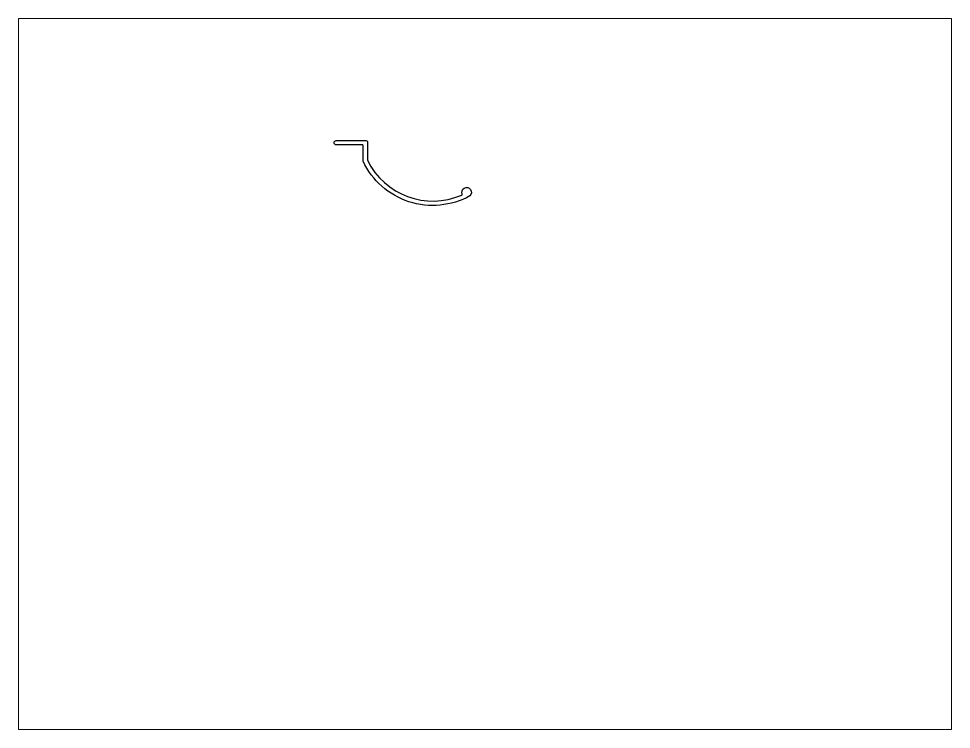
# Paper-space layout 'Layout1' of a CAD drawing. Extents: x 27 to 240, y 20 to 183.
# The model-space entities are those that its viewports show. They can reach past a viewport. Long polylines and large blocks are cut down to what shows.
import ezdxf

# ---------------------------------------------------------------- set-up
doc = ezdxf.new("R2010")
doc.units = 0
doc.header["$LTSCALE"] = 15
doc.layers.get('0').update_dxf_attribs({"linetype": 'CONTINUOUS'})

msp = doc.modelspace()

# ---------------------------------------------------------------- linework, layer by layer
at = {"color": 0, "linetype": 'CONTINUOUS', "ltscale": 0.05}
msp.add_lwpolyline([(139.91, 225.02), (129.01, 225.02, -1), (129.01, 226.82), (141.41, 226.82, -0.414214), (141.91, 226.32), (141.91, 218.72, 0.40251), (180.89, 204.29, 0.404916), (181.05, 204.68, -1.900845), (184.27, 203.95, -0.433713), (140.11, 218.31), (140.11, 224.82, 0.414214)], format="xyb", close=True, dxfattribs=at)

psp = doc.layouts.get("Layout1")

# ---------------------------------------------------------------- viewports
at = {"layer": '0', "color": 0, "linetype": 'BYBLOCK', "ltscale": 0.05}
psp.add_viewport(center=(133.35, 101.6), size=(213.36, 162.56), view_center_point=(190.51, 130.3), view_height=293.8955, dxfattribs=at)

doc.saveas('drawing.dxf')
